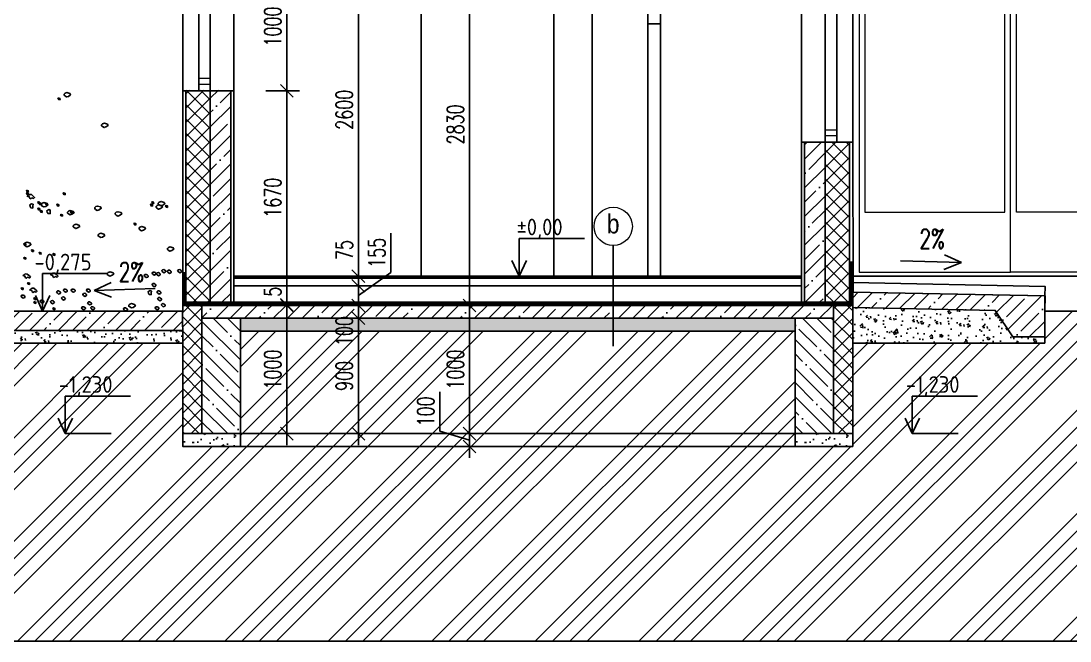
# Model space of a CAD drawing. Header units: millimetres. Extents: x 462666 to 1244237, y 2328025 to 3795663.
# Drawn here: x 1067525 to 1075714, y 2708999 to 2713842 of the extents above; entities that cross this region are included whole.
import ezdxf
from ezdxf.enums import TextEntityAlignment as Align
from ezdxf.lldxf.tags import DXFTag

# ---------------------------------------------------------------- set-up
doc = ezdxf.new("R2010")
doc.units = ezdxf.units.MM
for name, color, linetype in [('arbre', 250, 'Continuous'), ('KOTY', 96, 'Continuous'), ('MUR_POH', 64, 'Continuous'), ('MUR_REZ', 3, 'Continuous'), ('MUR_ZAK', 64, 'DASHED'), ('PLO_LIN', 6, 'Continuous'), ('POP_100', 8, 'Continuous'), ('TXT_50_MIESTN', 7, 'Continuous'), ('ZAK_DIM', 7, 'Continuous')]:
    doc.layers.add(name, color=color, linetype=linetype)
doc.layers.add('NOVE_MUR_YTONG', color=8, linetype='Continuous', lineweight=5)
doc.layers.add('Srafy', color=8, linetype='Continuous', lineweight=5)
doc.styles.add('ISOCP.SHX', font='ISOCP.shx', dxfattribs={"height": 150})
doc.styles.add('ROMANS', font='arial.ttf', dxfattribs={"width": 0.85})
doc.styles.add('SIMPLEX', font='SIMPLEX.SHX', dxfattribs={"width": 0.7})
tags = doc.linetypes.add('DASHED', pattern=[0.75, 0.5, -0.25]).pattern_tags.tags
tags[6:7] = [DXFTag(74, 4), DXFTag(75, 0), DXFTag(340, '0'), DXFTag(46, 1.0), DXFTag(50, 0.0), DXFTag(44, 0.0), DXFTag(45, 0.0)]
tags[4:5] = [DXFTag(74, 4), DXFTag(75, 0), DXFTag(340, '0'), DXFTag(46, 1.0), DXFTag(50, 0.0), DXFTag(44, 0.0), DXFTag(45, 0.0)]
doc.dimstyles.new('PAJO1-studia', dxfattribs={"dimtxt": 160, "dimasz": 100, "dimexe": 100, "dimexo": 250, "dimgap": 45, "dimtad": 1, "dimdec": 0, "dimrnd": 5, "dimtxsty": 'ROMANS', "dimblk": 'OBLIQUE', "dimcen": 200, "dimdle": 90, "dimadec": 0, "dimazin": 0, "dimtfac": 1, "dimtdec": 0, "dimtmove": 1, "dimatfit": 3, "dimfxl": 1, "dimarcsym": 0})
pattern_1 = [(45, (-52077.31, -25858.18), (-56.1266008, 56.1266008), []), (135, (-52077.31, -25858.18), (-56.1266008, -56.1266008), [])]
pattern_2 = [(50, (0, 0), (182.184669, -15.9390855), [19.05, -209.55]), (355, (0, 0), (-35.242826, 191.056643), [15.24, -167.64]), (100.451, (15.18, -1.33), (146.942502, 175.116688), [16.19, -178.09]), (46.1842, (0, 50.8), (271.079041, -42.042328), [28.575, -314.325]), (96.6356, (22.6, 47.3), (237.404234, 247.425556), [24.285, -267.135]), (351.184, (0, 50.8), (237.404606, 247.425118), [22.86, -251.46]), (21, (25.4, 38.1), (151.61488, -102.2655185), [19.05, -209.55]), (326, (25.4, 38.1), (61.802028, 184.187966), [15.24, -167.64]), (71.4514, (38.03, 29.58), (213.416491, 81.922858), [16.19, -178.09]), (37.5, (0, 0), (3.0886033, 84.5550389), [0, -165.608, 0, -170.18, 0, -168.275]), (7.5, (0, 0), (66.8196625, 100.1805748), [0, -97.028, 0, -161.798, 0, -64.135]), (-32.5, (-56.64, 0), (135.5905952, -5.728744), [0, -63.5, 0, -198.12, 0, -262.89]), (-42.5, (-82.04, 0), (148.1291814, 25.426491), [0, -82.55, 0, -131.572, 0, -186.69])]

# ---------------------------------------------------------------- blocks, each defined once
blk = doc.blocks.new('KOTA_V_REZ')
for p, q in [((0, 293), (0, 0)), ((0, 293), (508.9, 293)), ((0, 0), (-56.6, 121.3)), ((0, 0), (56.6, 121.3))]:
    blk.add_line(p, q)
at = {"color": 7, "style": 'ISOCP.SHX'}
blk.add_attdef('±0.000', text='', height=120, dxfattribs=at).set_placement((210.4, 383.7), align=Align.MIDDLE_CENTER)
blk = doc.blocks.new('_OBLIQUE')
at = {"color": 0, "linetype": 'ByBlock'}
blk.add_line((-0.5, -0.5), (0.5, 0.5), dxfattribs=at)
blk = doc.blocks.new('*D242')
at = {"layer": 'Defpoints', "color": 0}
for p in [(1069187, 2714299.3), (1069187, 2713297.1), (1069599.6, 2713297.1)]:
    blk.add_point(p, dxfattribs=at)
at = {"layer": 'KOTY', "color": 0, "lineweight": -2}
for p, q in [((1069599.6, 2714389.3), (1069599.6, 2713207.1)), ((1069437, 2714299.3), (1069699.6, 2714299.3)), ((1069437, 2713297.1), (1069699.6, 2713297.1))]:
    blk.add_line(p, q, dxfattribs=at)
at = {"layer": 'KOTY', "color": 0, "lineweight": -2, "xscale": 100, "yscale": 100, "zscale": 100}
for p, rotation in [((1069599.6, 2714299.3), 90), ((1069599.6, 2713297.1), 270)]:
    blk.add_blockref('_OBLIQUE', p, dxfattribs=dict(at, rotation=rotation))
at = {"layer": 'KOTY', "color": 0, "insert": (1069489.6, 2713798.2), "char_height": 130, "attachment_point": 5, "rotation": 90, "style": 'SIMPLEX'}
blk.add_mtext('1000', dxfattribs=at)
blk = doc.blocks.new('*D241')
at = {"layer": 'Defpoints', "color": 0}
for p in [(1069187, 2713297.1), (1069187, 2711625.3), (1069599.6, 2711625.3)]:
    blk.add_point(p, dxfattribs=at)
at = {"layer": 'KOTY', "color": 0, "lineweight": -2}
for p, q in [((1069599.6, 2713387.1), (1069599.6, 2711535.3)), ((1069437, 2713297.1), (1069699.6, 2713297.1)), ((1069437, 2711625.3), (1069699.6, 2711625.3))]:
    blk.add_line(p, q, dxfattribs=at)
at = {"layer": 'KOTY', "color": 0, "lineweight": -2, "xscale": 100, "yscale": 100, "zscale": 100}
for p, rotation in [((1069599.6, 2713297.1), 90), ((1069599.6, 2711625.3), 270)]:
    blk.add_blockref('_OBLIQUE', p, dxfattribs=dict(at, rotation=rotation))
at = {"layer": 'KOTY', "color": 0, "insert": (1069489.6, 2712461.2), "char_height": 130, "attachment_point": 5, "rotation": 90, "style": 'SIMPLEX'}
blk.add_mtext('1670', dxfattribs=at)
blk = doc.blocks.new('*D240')
at = {"layer": 'Defpoints', "color": 0}
for p in [(1069187, 2711625.3), (1069187, 2711620.3), (1069599.6, 2711620.3)]:
    blk.add_point(p, dxfattribs=at)
at = {"layer": 'KOTY', "color": 0, "lineweight": -2}
for p, q in [((1069599.6, 2711715.3), (1069599.6, 2711530.3)), ((1069437, 2711625.3), (1069699.6, 2711625.3)), ((1069437, 2711620.3), (1069699.6, 2711620.3))]:
    blk.add_line(p, q, dxfattribs=at)
at = {"layer": 'KOTY', "color": 0, "lineweight": -2, "xscale": 100, "yscale": 100, "zscale": 100}
for p, rotation in [((1069599.6, 2711625.3), 270), ((1069599.6, 2711620.3), 90)]:
    blk.add_blockref('_OBLIQUE', p, dxfattribs=dict(at, rotation=rotation))
at = {"layer": 'KOTY', "color": 0, "insert": (1069489.6, 2711728), "char_height": 130, "attachment_point": 5, "rotation": 90, "style": 'SIMPLEX'}
blk.add_mtext('5', dxfattribs=at)
blk = doc.blocks.new('*D239')
at = {"layer": 'Defpoints', "color": 0}
for p in [(1069187, 2711620.3), (1069187, 2710619.3), (1069599.6, 2710619.3)]:
    blk.add_point(p, dxfattribs=at)
at = {"layer": 'KOTY', "color": 0, "lineweight": -2}
for p, q in [((1069599.6, 2711710.3), (1069599.6, 2710529.3)), ((1069437, 2711620.3), (1069699.6, 2711620.3)), ((1069437, 2710619.3), (1069699.6, 2710619.3))]:
    blk.add_line(p, q, dxfattribs=at)
at = {"layer": 'KOTY', "color": 0, "lineweight": -2, "xscale": 100, "yscale": 100, "zscale": 100}
for p, rotation in [((1069599.6, 2711620.3), 90), ((1069599.6, 2710619.3), 270)]:
    blk.add_blockref('_OBLIQUE', p, dxfattribs=dict(at, rotation=rotation))
at = {"layer": 'KOTY', "color": 0, "insert": (1069489.6, 2711119.8), "char_height": 130, "attachment_point": 5, "rotation": 90, "style": 'SIMPLEX'}
blk.add_mtext('1000', dxfattribs=at)
blk = doc.blocks.new('*D237')
at = {"layer": 'Defpoints', "color": 0}
for p in [(1070158.4, 2711520.3), (1070162.7, 2711520.3), (1070207.2, 2710619.3)]:
    blk.add_point(p, dxfattribs=at)
at = {"layer": 'KOTY', "color": 0, "lineweight": -2}
for p, q in [((1070158.4, 2710529.3), (1070158.4, 2711610.3)), ((1069912.7, 2711520.3), (1070058.4, 2711520.3)), ((1069957.2, 2710619.3), (1070058.4, 2710619.3))]:
    blk.add_line(p, q, dxfattribs=at)
at = {"layer": 'KOTY', "color": 0, "lineweight": -2, "xscale": 100, "yscale": 100, "zscale": 100}
for p, rotation in [((1070158.4, 2711520.3), 90), ((1070158.4, 2710619.3), 270)]:
    blk.add_blockref('_OBLIQUE', p, dxfattribs=dict(at, rotation=rotation))
at = {"layer": 'KOTY', "color": 0, "insert": (1070048.4, 2711069.8), "char_height": 130, "attachment_point": 5, "rotation": 90, "style": 'SIMPLEX'}
blk.add_mtext('900', dxfattribs=at)
blk = doc.blocks.new('*D236')
at = {"layer": 'Defpoints', "color": 0}
for p in [(1070158.4, 2711620.3), (1070162.7, 2711620.3), (1070162.7, 2711520.3)]:
    blk.add_point(p, dxfattribs=at)
at = {"layer": 'KOTY', "color": 0, "lineweight": -2}
for p, q in [((1070158.4, 2711430.3), (1070158.4, 2711710.3)), ((1069912.7, 2711620.3), (1070058.4, 2711620.3)), ((1069912.7, 2711520.3), (1070058.4, 2711520.3))]:
    blk.add_line(p, q, dxfattribs=at)
at = {"layer": 'KOTY', "color": 0, "lineweight": -2, "xscale": 100, "yscale": 100, "zscale": 100}
for p, rotation in [((1070158.4, 2711620.3), 90), ((1070158.4, 2711520.3), 270)]:
    blk.add_blockref('_OBLIQUE', p, dxfattribs=dict(at, rotation=rotation))
at = {"layer": 'KOTY', "color": 0, "insert": (1070048.4, 2711420.3), "char_height": 130, "attachment_point": 5, "rotation": 90, "style": 'SIMPLEX'}
blk.add_mtext('100', dxfattribs=at)
blk = doc.blocks.new('*D235')
at = {"layer": 'Defpoints', "color": 0}
for p in [(1070158.4, 2711774.3), (1070162.7, 2711774.3), (1070162.7, 2711620.3)]:
    blk.add_point(p, dxfattribs=at)
at = {"layer": 'KOTY', "color": 0, "lineweight": -2}
for p, q in [((1070412.9, 2712183.7), (1070412.9, 2711877.1)), ((1070412.9, 2711877.1), (1070158.4, 2711697.3)), ((1070158.4, 2711530.3), (1070158.4, 2711864.3)), ((1069912.7, 2711774.3), (1070058.4, 2711774.3)), ((1069912.7, 2711620.3), (1070058.4, 2711620.3))]:
    blk.add_line(p, q, dxfattribs=at)
at = {"layer": 'KOTY', "color": 0, "lineweight": -2, "xscale": 100, "yscale": 100, "zscale": 100}
for p, rotation in [((1070158.4, 2711774.3), 90), ((1070158.4, 2711620.3), 270)]:
    blk.add_blockref('_OBLIQUE', p, dxfattribs=dict(at, rotation=rotation))
at = {"layer": 'KOTY', "color": 0, "insert": (1070302.9, 2712030.4), "char_height": 130, "attachment_point": 5, "rotation": 90, "style": 'SIMPLEX'}
blk.add_mtext('155', dxfattribs=at)
blk = doc.blocks.new('*D234')
at = {"layer": 'Defpoints', "color": 0}
for p in [(1070158.4, 2711849.3), (1070162.7, 2711849.3), (1070162.7, 2711774.3)]:
    blk.add_point(p, dxfattribs=at)
at = {"layer": 'KOTY', "color": 0, "lineweight": -2}
for p, q in [((1070158.4, 2711684.3), (1070158.4, 2711939.3)), ((1069912.7, 2711849.3), (1070058.4, 2711849.3)), ((1069912.7, 2711774.3), (1070058.4, 2711774.3))]:
    blk.add_line(p, q, dxfattribs=at)
at = {"layer": 'KOTY', "color": 0, "lineweight": -2, "xscale": 100, "yscale": 100, "zscale": 100}
for p, rotation in [((1070158.4, 2711849.3), 270), ((1070158.4, 2711774.3), 90)]:
    blk.add_blockref('_OBLIQUE', p, dxfattribs=dict(at, rotation=rotation))
at = {"layer": 'KOTY', "color": 0, "insert": (1070049, 2712053.5), "char_height": 130, "attachment_point": 5, "rotation": 90, "style": 'SIMPLEX'}
blk.add_mtext('75', dxfattribs=at)
blk = doc.blocks.new('*D233')
at = {"layer": 'Defpoints', "color": 0}
for p in [(1070158.4, 2714449.3), (1070158.4, 2714449.3), (1070162.7, 2711849.3)]:
    blk.add_point(p, dxfattribs=at)
at = {"layer": 'KOTY', "color": 0, "lineweight": -2}
for p, q in [((1070158.4, 2711759.3), (1070158.4, 2714539.3)), ((1069908.4, 2714449.3), (1070058.4, 2714449.3)), ((1069912.7, 2711849.3), (1070058.4, 2711849.3))]:
    blk.add_line(p, q, dxfattribs=at)
at = {"layer": 'KOTY', "color": 0, "lineweight": -2, "xscale": 100, "yscale": 100, "zscale": 100}
for p, rotation in [((1070158.4, 2714449.3), 90), ((1070158.4, 2711849.3), 270)]:
    blk.add_blockref('_OBLIQUE', p, dxfattribs=dict(at, rotation=rotation))
at = {"layer": 'KOTY', "color": 0, "insert": (1070048.4, 2713149.3), "char_height": 130, "attachment_point": 5, "rotation": 90, "style": 'SIMPLEX'}
blk.add_mtext('2600', dxfattribs=at)
blk = doc.blocks.new('*D229')
at = {"layer": 'Defpoints', "color": 0}
for p in [(1071026.4, 2711620.3), (1071050.4, 2711620.3), (1071050.4, 2710619.3)]:
    blk.add_point(p, dxfattribs=at)
at = {"layer": 'KOTY', "color": 0, "lineweight": -2}
for p, q in [((1071026.4, 2710529.3), (1071026.4, 2711710.3)), ((1070800.4, 2711620.3), (1070926.4, 2711620.3)), ((1070800.4, 2710619.3), (1070926.4, 2710619.3))]:
    blk.add_line(p, q, dxfattribs=at)
at = {"layer": 'KOTY', "color": 0, "lineweight": -2, "xscale": 100, "yscale": 100, "zscale": 100}
for p, rotation in [((1071026.4, 2711620.3), 90), ((1071026.4, 2710619.3), 270)]:
    blk.add_blockref('_OBLIQUE', p, dxfattribs=dict(at, rotation=rotation))
at = {"layer": 'KOTY', "color": 0, "insert": (1070916.4, 2711119.8), "char_height": 130, "attachment_point": 5, "rotation": 90, "style": 'SIMPLEX'}
blk.add_mtext('1000', dxfattribs=at)
blk = doc.blocks.new('*D228')
at = {"layer": 'Defpoints', "color": 0}
for p in [(1071026.4, 2714449.3), (1071026.4, 2714449.3), (1071050.4, 2711620.3)]:
    blk.add_point(p, dxfattribs=at)
at = {"layer": 'KOTY', "color": 0, "lineweight": -2}
for p, q in [((1071026.4, 2711530.3), (1071026.4, 2714539.3)), ((1070776.4, 2714449.3), (1070926.4, 2714449.3)), ((1070800.4, 2711620.3), (1070926.4, 2711620.3))]:
    blk.add_line(p, q, dxfattribs=at)
at = {"layer": 'KOTY', "color": 0, "lineweight": -2, "xscale": 100, "yscale": 100, "zscale": 100}
for p, rotation in [((1071026.4, 2714449.3), 90), ((1071026.4, 2711620.3), 270)]:
    blk.add_blockref('_OBLIQUE', p, dxfattribs=dict(at, rotation=rotation))
at = {"layer": 'KOTY', "color": 0, "insert": (1070916.4, 2713034.8), "char_height": 130, "attachment_point": 5, "rotation": 90, "style": 'SIMPLEX'}
blk.add_mtext('2830', dxfattribs=at)
blk = doc.blocks.new('STROM 2')
at = {"layer": 'arbre', "color": 252}
for points in [[(1053116.3, 2713226.2), (1053106, 2713228), (1053100.3, 2713238.2), (1053106, 2713240.4), (1053115.7, 2713237)], [(1053182, 2713253.6), (1053167.8, 2713249), (1053154.8, 2713256.4), (1053148, 2713262.7), (1053148, 2713270.6), (1053155.3, 2713278), (1053170.1, 2713283.1), (1053193.4, 2713275.7), (1053199.1, 2713265.5)], [(1053474.6, 2713014.4), (1053460.4, 2713009.8), (1053447.3, 2713017.2), (1053440.5, 2713023.5), (1053440.5, 2713031.4), (1053447.9, 2713038.8), (1053462.6, 2713043.9), (1053485.9, 2713036.5), (1053491.6, 2713026.3)], [(1052869.2, 2712505.1), (1052859, 2712506.8), (1052853.3, 2712517), (1052859, 2712519.3), (1052868.6, 2712515.9)], [(1052869.2, 2712485.3), (1052859, 2712487), (1052853.3, 2712497.3), (1052859, 2712499.5), (1052868.6, 2712496.1)], [(1052909.4, 2712472.5), (1052892.3, 2712486.2), (1052876.4, 2712486.7), (1052869.6, 2712479.3), (1052860.5, 2712473.7), (1052875.3, 2712469.1), (1052879.3, 2712457.8), (1052887.2, 2712453.8), (1052896.3, 2712460.6), (1052909.9, 2712456.1), (1052917.9, 2712462.9)], [(1053155.8, 2712485.3), (1053145.6, 2712487), (1053139.9, 2712497.3), (1053145.6, 2712499.5), (1053155.2, 2712496.1)], [(1052904.3, 2712381.3), (1052904.3, 2712396.6), (1052906, 2712410.2), (1052894, 2712413.6), (1052880.4, 2712405.1), (1052882.1, 2712393.2), (1052888.9, 2712383)], [(1052958.1, 2712416.2), (1052947.9, 2712417.9), (1052942.2, 2712428.1), (1052947.9, 2712430.4), (1052957.6, 2712427)], [(1052968, 2712406.3), (1052957.8, 2712408), (1052952.1, 2712418.2), (1052957.8, 2712420.5), (1052967.4, 2712417.1)], [(1053004.8, 2712394.2), (1052990.6, 2712389.6), (1052977.5, 2712397), (1052970.7, 2712403.2), (1052970.7, 2712411.2), (1052978.1, 2712418.6), (1052992.8, 2712423.7), (1053016.1, 2712416.3), (1053021.8, 2712406.1)], [(1053017.4, 2712406.3), (1053007.2, 2712408), (1053001.5, 2712418.2), (1053007.2, 2712420.5), (1053016.9, 2712417.1)], [(1053106.4, 2712396.4), (1053096.1, 2712398.1), (1053090.5, 2712408.3), (1053096.1, 2712410.6), (1053105.8, 2712407.2)], [(1053421.4, 2712367.6), (1053407.2, 2712363), (1053394.1, 2712370.4), (1053387.3, 2712376.7), (1053387.3, 2712384.6), (1053394.7, 2712392), (1053409.4, 2712397.1), (1053432.7, 2712389.7), (1053438.4, 2712379.5)], [(1053837.7, 2712396.4), (1053827.5, 2712398.1), (1053821.8, 2712408.3), (1053827.5, 2712410.6), (1053837.1, 2712407.2)], [(1053847.6, 2712416.2), (1053837.4, 2712417.9), (1053831.7, 2712428.1), (1053837.4, 2712430.4), (1053847, 2712427)], [(1053900, 2712376.4), (1053885.8, 2712371.9), (1053872.7, 2712379.3), (1053865.9, 2712385.5), (1053865.9, 2712393.5), (1053873.3, 2712400.9), (1053888.1, 2712406), (1053911.4, 2712398.6), (1053917.1, 2712388.4)], [(1053917.7, 2712403), (1053903.5, 2712398.5), (1053890.5, 2712405.9), (1053883.7, 2712412.1), (1053883.7, 2712420), (1053891, 2712427.4), (1053905.8, 2712432.5), (1053929.1, 2712425.2), (1053934.8, 2712414.9)], [(1053956.3, 2712386.5), (1053946.1, 2712388.2), (1053940.4, 2712398.5), (1053946.1, 2712400.7), (1053955.7, 2712397.3)], [(1052958.1, 2712366.8), (1052947.9, 2712368.5), (1052942.2, 2712378.7), (1052947.9, 2712381), (1052957.6, 2712377.6)], [(1052977.9, 2712347), (1052967.7, 2712348.7), (1052962, 2712359), (1052967.7, 2712361.2), (1052977.3, 2712357.8)], [(1053038.3, 2712336.6), (1053038.3, 2712351.9), (1053040, 2712365.6), (1053028.1, 2712369), (1053014.5, 2712360.5), (1053016.2, 2712348.5), (1053023, 2712338.3)], [(1053136, 2712317.4), (1053125.8, 2712319.1), (1053120.1, 2712329.3), (1053125.8, 2712331.6), (1053135.4, 2712328.2)], [(1053208.6, 2712332.1), (1053194.4, 2712327.6), (1053181.4, 2712335), (1053174.6, 2712341.2), (1053174.6, 2712349.2), (1053181.9, 2712356.6), (1053196.7, 2712361.7), (1053220, 2712354.3), (1053225.7, 2712344.1)], [(1053215.1, 2712337.2), (1053204.9, 2712338.9), (1053199.2, 2712349.1), (1053204.9, 2712351.3), (1053214.5, 2712347.9)], [(1053580.9, 2712323.3), (1053566.7, 2712318.7), (1053553.7, 2712326.1), (1053546.8, 2712332.4), (1053546.8, 2712340.3), (1053554.2, 2712347.7), (1053569, 2712352.8), (1053592.3, 2712345.4), (1053598, 2712335.2)], [(1053253, 2712225.8), (1053238.8, 2712221.3), (1053225.7, 2712228.6), (1053218.9, 2712234.9), (1053218.9, 2712242.8), (1053226.3, 2712250.2), (1053241, 2712255.3), (1053264.3, 2712248), (1053270, 2712237.7)], [(1053709.2, 2712248.2), (1053699, 2712249.9), (1053693.3, 2712260.2), (1053699, 2712262.4), (1053708.7, 2712259)], [(1053767.1, 2712208.1), (1053752.9, 2712203.5), (1053739.8, 2712210.9), (1053733, 2712217.2), (1053733, 2712225.1), (1053740.4, 2712232.5), (1053755.1, 2712237.6), (1053778.4, 2712230.2), (1053784.1, 2712220)], [(1053448, 2712154.9), (1053433.8, 2712150.4), (1053420.7, 2712157.8), (1053413.9, 2712164), (1053413.9, 2712172), (1053421.3, 2712179.3), (1053436, 2712184.5), (1053459.3, 2712177.1), (1053465, 2712166.9)], [(1052849.4, 2712090.2), (1052839.2, 2712091.9), (1052833.5, 2712102.1), (1052839.2, 2712104.4), (1052848.8, 2712101)], [(1052871.8, 2712084), (1052857.6, 2712079.5), (1052844.5, 2712086.9), (1052837.7, 2712093.1), (1052837.7, 2712101.1), (1052845.1, 2712108.5), (1052859.9, 2712113.6), (1052883.2, 2712106.2), (1052888.9, 2712096)], [(1053988.7, 2712048.6), (1053974.5, 2712044.1), (1053961.4, 2712051.4), (1053954.6, 2712057.7), (1053954.6, 2712065.6), (1053962, 2712073), (1053976.7, 2712078.1), (1054000, 2712070.8), (1054005.7, 2712060.5)], [(1052849.4, 2711981.5), (1052839.2, 2711983.2), (1052833.5, 2711993.4), (1052839.2, 2711995.7), (1052848.8, 2711992.3)], [(1052908.7, 2712040.8), (1052898.5, 2712042.5), (1052892.8, 2712052.7), (1052898.5, 2712055), (1052908.1, 2712051.6)], [(1052968, 2712021), (1052957.8, 2712022.7), (1052952.1, 2712033), (1052957.8, 2712035.2), (1052967.4, 2712031.8)], [(1053076.7, 2712011.1), (1053066.5, 2712012.9), (1053060.8, 2712023.1), (1053066.5, 2712025.3), (1053076.2, 2712021.9)], [(1053938.2, 2711879.9), (1053927.4, 2711875.9), (1053917.2, 2711883.3), (1053910.9, 2711892.4), (1053917.2, 2711899.8), (1053926.9, 2711900.4), (1053934.8, 2711896.4), (1053941.1, 2711890.7), (1053941.6, 2711885)], [(1053981, 2711875.2), (1053970.2, 2711871.2), (1053960, 2711878.6), (1053953.7, 2711887.7), (1053960, 2711895), (1053969.6, 2711895.6), (1053977.6, 2711891.6), (1053983.8, 2711886), (1053984.4, 2711880.3)], [(1054061.7, 2711879.9), (1054050.9, 2711875.9), (1054040.7, 2711883.3), (1054034.5, 2711892.4), (1054040.7, 2711899.8), (1054050.4, 2711900.4), (1054058.3, 2711896.4), (1054064.6, 2711890.7), (1054065.1, 2711885)], [(1052876.7, 2711852.1), (1052859.7, 2711865.7), (1052843.8, 2711866.3), (1052836.9, 2711858.9), (1052827.8, 2711853.2), (1052842.6, 2711848.7), (1052846.6, 2711837.3), (1052854.5, 2711833.3), (1052863.6, 2711840.1), (1052877.3, 2711835.6), (1052885.2, 2711842.4)], [(1053092.3, 2711858.6), (1053075.3, 2711872.2), (1053059.4, 2711872.8), (1053052.6, 2711865.4), (1053043.5, 2711859.7), (1053058.2, 2711855.2), (1053062.2, 2711843.8), (1053070.2, 2711839.8), (1053079.3, 2711846.7), (1053092.9, 2711842.1), (1053100.8, 2711848.9)], [(1053518.9, 2711853.7), (1053504.7, 2711849.1), (1053491.6, 2711856.5), (1053484.8, 2711862.8), (1053484.8, 2711870.7), (1053492.2, 2711878.1), (1053506.9, 2711883.2), (1053530.2, 2711875.8), (1053535.9, 2711865.6)], [(1053800.5, 2711841.9), (1053789.7, 2711837.9), (1053779.4, 2711845.3), (1053773.2, 2711854.4), (1053779.4, 2711861.8), (1053789.1, 2711862.4), (1053797, 2711858.4), (1053803.3, 2711852.7), (1053803.9, 2711847)], [(1053862.2, 2711860.9), (1053851.4, 2711856.9), (1053841.2, 2711864.3), (1053834.9, 2711873.4), (1053841.2, 2711880.8), (1053850.8, 2711881.4), (1053858.8, 2711877.4), (1053865, 2711871.7), (1053865.6, 2711866)], [(1053895.5, 2711856.2), (1053884.7, 2711852.2), (1053874.4, 2711859.6), (1053868.2, 2711868.7), (1053874.4, 2711876), (1053884.1, 2711876.6), (1053892.1, 2711872.6), (1053898.3, 2711867), (1053898.9, 2711861.3)], [(1052829.6, 2711744.4), (1052819.4, 2711746.1), (1052813.7, 2711756.3), (1052819.4, 2711758.6), (1052829.1, 2711755.2)], [(1052879.1, 2711783.9), (1052868.8, 2711785.6), (1052863.2, 2711795.9), (1052868.8, 2711798.1), (1052878.5, 2711794.7)], [(1052929, 2711741), (1052911.9, 2711754.7), (1052896, 2711755.2), (1052889.2, 2711747.8), (1052880.1, 2711742.2), (1052894.9, 2711737.6), (1052898.9, 2711726.3), (1052906.8, 2711722.3), (1052915.9, 2711729.1), (1052929.5, 2711724.6), (1052937.5, 2711731.4)], [(1053116.4, 2711713.7), (1053105.6, 2711709.7), (1053095.4, 2711717.1), (1053089.1, 2711726.2), (1053095.4, 2711733.6), (1053105, 2711734.2), (1053113, 2711730.2), (1053119.2, 2711724.5), (1053119.8, 2711718.8)], [(1053168.6, 2711728), (1053157.8, 2711724), (1053147.6, 2711731.4), (1053141.4, 2711740.4), (1053147.6, 2711747.8), (1053157.3, 2711748.4), (1053165.2, 2711744.4), (1053171.5, 2711738.7), (1053172, 2711733.1)], [(1053230.4, 2711728), (1053219.6, 2711724), (1053209.4, 2711731.4), (1053203.1, 2711740.4), (1053209.4, 2711747.8), (1053219, 2711748.4), (1053227, 2711744.4), (1053233.2, 2711738.7), (1053233.8, 2711733.1)], [(1053349.2, 2711728), (1053338.4, 2711724), (1053328.1, 2711731.4), (1053321.9, 2711740.4), (1053328.1, 2711747.8), (1053337.8, 2711748.4), (1053345.7, 2711744.4), (1053352, 2711738.7), (1053352.6, 2711733.1)], [(1053827.9, 2711703.8), (1053827.9, 2711719.1), (1053829.6, 2711732.7), (1053817.6, 2711736.1), (1053804, 2711727.6), (1053805.7, 2711715.7), (1053812.5, 2711705.5)], [(1053862.2, 2711770.7), (1053851.4, 2711766.7), (1053841.2, 2711774.1), (1053834.9, 2711783.2), (1053841.2, 2711790.6), (1053850.8, 2711791.1), (1053858.8, 2711787.2), (1053865, 2711781.5), (1053865.6, 2711775.8)], [(1053900.2, 2711713.7), (1053889.4, 2711709.7), (1053879.2, 2711717.1), (1053872.9, 2711726.2), (1053879.2, 2711733.6), (1053888.9, 2711734.2), (1053896.8, 2711730.2), (1053903.1, 2711724.5), (1053903.6, 2711718.8)], [(1052838.8, 2711680.5), (1052828.1, 2711676.5), (1052817.8, 2711683.9), (1052811.6, 2711693), (1052817.8, 2711700.3), (1052827.5, 2711700.9), (1052835.4, 2711696.9), (1052841.7, 2711691.3), (1052842.3, 2711685.6)], [(1052928.5, 2711665.4), (1052918.2, 2711667.1), (1052912.6, 2711677.3), (1052918.2, 2711679.6), (1052927.9, 2711676.2)], [(1052928.5, 2711635.8), (1052918.2, 2711637.5), (1052912.6, 2711647.7), (1052918.2, 2711649.9), (1052927.9, 2711646.5)], [(1052988.1, 2711642.5), (1052977.3, 2711638.5), (1052967.1, 2711645.9), (1052960.8, 2711655), (1052967.1, 2711662.4), (1052976.7, 2711662.9), (1052984.7, 2711659), (1052991, 2711653.3), (1052991.5, 2711647.6)], [(1053068.9, 2711637.7), (1053058.1, 2711633.8), (1053047.8, 2711641.1), (1053041.6, 2711650.2), (1053047.8, 2711657.6), (1053057.5, 2711658.2), (1053065.5, 2711654.2), (1053071.7, 2711648.5), (1053072.3, 2711642.8)], [(1053154.4, 2711666.2), (1053143.6, 2711662.2), (1053133.4, 2711669.6), (1053127.1, 2711678.7), (1053133.4, 2711686.1), (1053143, 2711686.7), (1053151, 2711682.7), (1053157.2, 2711677), (1053157.8, 2711671.3)], [(1053320.6, 2711694.7), (1053309.9, 2711690.7), (1053299.6, 2711698.1), (1053293.4, 2711707.2), (1053299.6, 2711714.6), (1053309.3, 2711715.2), (1053317.2, 2711711.2), (1053323.5, 2711705.5), (1053324.1, 2711699.8)], [(1053905, 2711661.5), (1053894.2, 2711657.5), (1053883.9, 2711664.9), (1053877.7, 2711674), (1053883.9, 2711681.4), (1053893.6, 2711681.9), (1053901.6, 2711677.9), (1053907.8, 2711672.3), (1053908.4, 2711666.6)], [(1053076.7, 2711586.4), (1053066.5, 2711588.1), (1053060.8, 2711598.3), (1053066.5, 2711600.6), (1053076.2, 2711597.1)], [(1053311.1, 2711590.2), (1053300.4, 2711586.3), (1053290.1, 2711593.7), (1053283.9, 2711602.7), (1053290.1, 2711610.1), (1053299.8, 2711610.7), (1053307.7, 2711606.7), (1053314, 2711601), (1053314.6, 2711595.4)], [(1053358.7, 2711628.2), (1053347.9, 2711624.3), (1053337.6, 2711631.6), (1053331.4, 2711640.7), (1053337.6, 2711648.1), (1053347.3, 2711648.7), (1053355.2, 2711644.7), (1053361.5, 2711639), (1053362.1, 2711633.3)], [(1053382.4, 2711590.2), (1053371.6, 2711586.3), (1053361.4, 2711593.7), (1053355.1, 2711602.7), (1053361.4, 2711610.1), (1053371, 2711610.7), (1053379, 2711606.7), (1053385.2, 2711601), (1053385.8, 2711595.4)], [(1053638.9, 2711580.8), (1053628.1, 2711576.8), (1053617.9, 2711584.2), (1053611.7, 2711593.2), (1053617.9, 2711600.6), (1053627.6, 2711601.2), (1053635.5, 2711597.2), (1053641.8, 2711591.5), (1053642.3, 2711585.9)], [(1053687.3, 2711605.6), (1053673.1, 2711601.1), (1053660, 2711608.4), (1053653.2, 2711614.7), (1053653.2, 2711622.6), (1053660.6, 2711630), (1053675.4, 2711635.1), (1053698.6, 2711627.7), (1053704.3, 2711617.5)], [(1053886, 2711590.2), (1053875.2, 2711586.3), (1053864.9, 2711593.7), (1053858.7, 2711602.7), (1053864.9, 2711610.1), (1053874.6, 2711610.7), (1053882.6, 2711606.7), (1053888.8, 2711601), (1053889.4, 2711595.4)], [(1053933.5, 2711614), (1053922.7, 2711610), (1053912.4, 2711617.4), (1053906.2, 2711626.5), (1053912.4, 2711633.9), (1053922.1, 2711634.4), (1053930.1, 2711630.5), (1053936.3, 2711624.8), (1053936.9, 2711619.1)]]:
    blk.add_lwpolyline(points, close=True, dxfattribs=at)
blk = doc.blocks.new('*D336')
at = {"layer": 'Defpoints', "color": 0}
for p in [(1071050.4, 2710619.3), (1071018.6, 2710519.3), (1071026.4, 2710519.3)]:
    blk.add_point(p, dxfattribs=at)
at = {"layer": 'KOTY', "color": 0, "lineweight": -2}
for p, q in [((1070793.9, 2710945.7), (1070793.9, 2710639)), ((1071026.4, 2710709.3), (1071026.4, 2710429.3)), ((1070793.9, 2710639), (1071026.4, 2710569.3)), ((1070800.4, 2710619.3), (1070926.4, 2710619.3)), ((1071268.6, 2710519.3), (1071126.4, 2710519.3))]:
    blk.add_line(p, q, dxfattribs=at)
at = {"layer": 'KOTY', "color": 0, "lineweight": -2, "xscale": 100, "yscale": 100, "zscale": 100}
for p, rotation in [((1071026.4, 2710619.3), 90), ((1071026.4, 2710519.3), 270)]:
    blk.add_blockref('_OBLIQUE', p, dxfattribs=dict(at, rotation=rotation))
at = {"layer": 'KOTY', "color": 0, "insert": (1070683.9, 2710792.4), "char_height": 130, "attachment_point": 5, "rotation": 90, "style": 'SIMPLEX'}
blk.add_mtext('100', dxfattribs=at)

msp = doc.modelspace()

# ---------------------------------------------------------------- hatches: boundary and pattern name
at = {"layer": 'PLO_LIN'}
h = msp.add_hatch(dxfattribs=at)
h.set_pattern_fill('NET', color=252, scale=25, angle=45, style=0)
h.set_pattern_definition(pattern_1)
h.paths.add_polyline_path([(1069002, 2711645.3), (1069002, 2713302.1), (1068812, 2713302.1), (1068812, 2711645.3)])
h = msp.add_hatch(dxfattribs=at)
h.set_pattern_fill('NET', color=252, scale=25, angle=45, style=0)
h.paths.add_polyline_path([(1073992.4, 2711645.3), (1073992.4, 2712895.3), (1073802.4, 2712895.3), (1073802.4, 2711645.3)])
h = msp.add_hatch(dxfattribs=at)
h.set_pattern_fill('NET', color=252, scale=25, angle=45, style=0)
h.set_pattern_definition(pattern_1)
h.paths.add_polyline_path([(1068937, 2710619.3), (1068937, 2711620.3), (1068787, 2711620.3), (1068787, 2711575.8), (1068784.4, 2711575.8), (1068787, 2711325.8), (1068787, 2710619.3)])
h = msp.add_hatch(dxfattribs=at)
h.set_pattern_fill('NET', color=252, scale=25, angle=45, style=0)
h.set_pattern_definition(pattern_1)
h.paths.add_polyline_path([(1074017.4, 2710619.3), (1074017.4, 2711575.8), (1074017.4, 2711620.3), (1073867.4, 2711620.3), (1073867.4, 2710619.3)])
h = msp.add_hatch(dxfattribs=at)
h.set_pattern_fill('AR-CONC', color=252, style=0)
h.set_pattern_definition(pattern_2)
h.paths.add_polyline_path([(1075267.4, 2711374.3), (1075130.4, 2711582), (1074017.4, 2711604.3), (1074017.4, 2711575.8), (1074017.4, 2711325.8), (1075517.4, 2711325.8), (1075517.4, 2711374.3)])
h = msp.add_hatch(dxfattribs=at)
h.set_pattern_fill('AR-CONC', color=252, style=0)
h.set_pattern_definition([(50, (465.04, -13243.33), (182.184669, -15.9390855), [19.05, -209.55]), (-5, (465.04, -13243.33), (-35.242826, 191.056643), [15.24, -167.64]), (100.451, (480.22, -13244.66), (146.942502, 175.116688), [16.19, -178.09]), (46.1842, (465.04, -13192.53), (271.079041, -42.042328), [28.575, -314.325]), (96.6356, (487.63, -13196.04), (237.404234, 247.425556), [24.285, -267.135]), (-8.816, (465.04, -13192.53), (237.404606, 247.425118), [22.86, -251.46]), (21, (490.44, -13205.23), (151.61488, -102.2655185), [19.05, -209.55]), (-34, (490.44, -13205.23), (61.802028, 184.187966), [15.24, -167.64]), (71.4514, (503.08, -13213.75), (213.416491, 81.922858), [16.19, -178.09]), (37.5, (465.04, -13243.33), (3.0886033, 84.5550389), [0, -165.608, 0, -170.18, 0, -168.275]), (7.5, (465.04, -13243.33), (66.8196625, 100.1805748), [0, -97.028, 0, -161.798, 0, -64.135]), (-32.5, (408.4, -13243.33), (135.5905952, -5.728744), [0, -63.5, 0, -198.12, 0, -262.89]), (-42.5, (383, -13243.33), (148.1291814, 25.426491), [0, -82.55, 0, -131.572, 0, -186.69])])
h.paths.add_polyline_path([(1073567.4, 2711420.3), (1073567.4, 2711520.3), (1072317.3, 2711520.3), (1072317.3, 2711420.3)])
h.paths.add_polyline_path([(1072317.3, 2711420.3), (1072317.3, 2711520.3), (1069237, 2711520.3), (1069237, 2711420.3)])
h.paths.add_polyline_path([(1070143.7, 2711254.5), (1069946, 2711254.5), (1069946, 2711552.5), (1070143.7, 2711552.5)], flags=9)
h = msp.add_hatch(dxfattribs=at)
h.set_pattern_fill('AR-CONC', color=252, style=0)
h.set_pattern_definition(pattern_2)
h.paths.add_polyline_path([(1068787, 2711325.8), (1068786, 2711425.8), (1067287, 2711425.8), (1067287, 2711325.8)])
h = msp.add_hatch(dxfattribs=at)
h.set_pattern_fill('AR-CONC', color=252, style=0)
h.set_pattern_definition([(50, (-22880.15, -23541.3), (182.184669, -15.9390855), [19.05, -209.55]), (-5, (-22880.15, -23541.3), (-35.242826, 191.056643), [15.24, -167.64]), (100.451, (-22864.97, -23542.63), (146.942502, 175.116688), [16.19, -178.09]), (46.1842, (-22880.15, -23490.5), (271.079041, -42.042328), [28.575, -314.325]), (96.6356, (-22857.56, -23494), (237.404234, 247.425556), [24.285, -267.135]), (-8.816, (-22880.15, -23490.5), (237.404606, 247.425118), [22.86, -251.46]), (21, (-22854.75, -23503.2), (151.61488, -102.2655185), [19.05, -209.55]), (-34, (-22854.75, -23503.2), (61.802028, 184.187966), [15.24, -167.64]), (71.4514, (-22842.11, -23511.72), (213.416491, 81.922858), [16.19, -178.09]), (37.5, (-22880.15, -23541.3), (3.0886033, 84.5550389), [0, -165.608, 0, -170.18, 0, -168.275]), (7.5, (-22880.15, -23541.3), (66.8196625, 100.1805748), [0, -97.028, 0, -161.798, 0, -64.135]), (-32.5, (-22936.79, -23541.3), (135.5905952, -5.728744), [0, -63.5, 0, -198.12, 0, -262.89]), (-42.5, (-22962.19, -23541.3), (148.1291814, 25.426491), [0, -82.55, 0, -131.572, 0, -186.69])])
h.paths.add_polyline_path([(1069237, 2710619.3), (1069237, 2710519.3), (1068787, 2710519.3), (1068787, 2710619.3)])
h = msp.add_hatch(dxfattribs=at)
h.set_pattern_fill('AR-CONC', color=252, style=0)
h.set_pattern_definition([(50, (-18099.8, -23541.3), (182.184669, -15.9390855), [19.05, -209.55]), (-5, (-18099.8, -23541.3), (-35.242826, 191.056643), [15.24, -167.64]), (100.451, (-18084.61, -23542.63), (146.942502, 175.116688), [16.19, -178.09]), (46.1842, (-18099.8, -23490.5), (271.079041, -42.042328), [28.575, -314.325]), (96.6356, (-18077.2, -23494), (237.404234, 247.425556), [24.285, -267.135]), (-8.816, (-18099.8, -23490.5), (237.404606, 247.425118), [22.86, -251.46]), (21, (-18074.4, -23503.2), (151.61488, -102.2655185), [19.05, -209.55]), (-34, (-18074.4, -23503.2), (61.802028, 184.187966), [15.24, -167.64]), (71.4514, (-18061.76, -23511.72), (213.416491, 81.922858), [16.19, -178.09]), (37.5, (-18099.794, -23541.3), (3.0886033, 84.5550389), [0, -165.608, 0, -170.18, 0, -168.275]), (7.5, (-18099.79, -23541.3), (66.8196625, 100.1805748), [0, -97.028, 0, -161.798, 0, -64.135]), (-32.5, (-18156.436, -23541.3), (135.5905952, -5.728744), [0, -63.5, 0, -198.12, 0, -262.89]), (-42.5, (-18181.84, -23541.3), (148.1291814, 25.426491), [0, -82.55, 0, -131.572, 0, -186.69])])
h.paths.add_polyline_path([(1074017.4, 2710619.3), (1074017.4, 2710519.3), (1073567.4, 2710519.3), (1073567.4, 2710619.3)])
at = {"layer": 'POP_100'}
h = msp.add_hatch(dxfattribs=at)
h.set_pattern_fill('ANSI35', color=8, scale=25, style=0)
h.set_pattern_definition([(45, (-52077.31, -25858.18), (-112.2532015, 112.2532015), []), (45, (-51965.06, -25858.18), (-112.2532015, 112.2532015), [198.4375, -39.6875, 0, -39.6875])])
h.paths.add_polyline_path([(1069162, 2711645.3), (1069162, 2713302.1), (1069092, 2713302.1), (1069002, 2713302.1), (1069002, 2711645.3)])
h = msp.add_hatch(dxfattribs=at)
h.set_pattern_fill('ANSI35', color=8, scale=25, style=0)
h.paths.add_polyline_path([(1073802.4, 2711645.3), (1073802.4, 2712895.3), (1073642.4, 2712895.3), (1073642.4, 2711645.3)])
h = msp.add_hatch(dxfattribs=at)
h.set_pattern_fill('ANSI35', color=8, scale=25, style=0)
h.paths.add_polyline_path([(1075517.4, 2711374.3), (1075517.4, 2711694.3), (1074017.4, 2711724.3), (1074017.4, 2711604.3), (1075130.4, 2711582), (1075267.4, 2711374.3)])
h = msp.add_hatch(dxfattribs=at)
h.set_pattern_fill('ANSI34', color=8, scale=30, style=0)
h.paths.add_polyline_path([(1080333.6, 2708999.3), (1065375.8, 2708999.3), (1065375.8, 2711525.8), (1067287, 2711525.8), (1067287, 2711325.8), (1068787, 2711325.8), (1068787, 2710519.3), (1069237, 2710519.3), (1069237, 2711420.3), (1073567.4, 2711420.3), (1073567.4, 2710519.3), (1074017.4, 2710519.3), (1074017.4, 2711325.8), (1075517.4, 2711325.8), (1075517.4, 2711575.8), (1080333.6, 2711575.8)])
h = msp.add_hatch(dxfattribs=at)
h.set_pattern_fill('ANSI35', color=8, scale=25, style=0)
h.paths.add_polyline_path([(1068786, 2711425.8), (1068784.4, 2711575.8), (1067693.6, 2711575.8), (1067287, 2711575.8), (1067287, 2711525.8), (1067287, 2711425.8)])
h = msp.add_hatch(dxfattribs=at)
h.set_pattern_fill('ANSI35', color=8, scale=25, style=0)
h.set_pattern_definition([(45, (465.04, -13243.33), (-112.2532015, 112.2532015), []), (45, (577.3, -13243.33), (-112.2532015, 112.2532015), [198.4375, -39.6875, 0, -39.6875])])
h.paths.add_polyline_path([(1072317.3, 2711520.3), (1072317.3, 2711620.3), (1068937, 2711620.3), (1068937, 2711520.3)])
h.paths.add_polyline_path([(1070143.7, 2711254.5), (1069946, 2711254.5), (1069946, 2711552.5), (1070143.7, 2711552.5)], flags=9)
h.paths.add_polyline_path([(1073867.4, 2711520.3), (1073867.4, 2711620.3), (1072317.3, 2711620.3), (1072317.3, 2711520.3)])
h = msp.add_hatch(dxfattribs=at)
h.set_pattern_fill('ANSI35', color=8, scale=25, angle=90, style=0)
h.set_pattern_definition([(135, (-52077.31, -25858.18), (-112.2532015, -112.2532015), []), (135, (-52077.31, -25745.92), (-112.2532015, -112.2532015), [198.4375, -39.6875, 0, -39.6875])])
h.paths.add_polyline_path([(1073867.4, 2710619.3), (1073867.4, 2711520.3), (1073567.4, 2711520.3), (1073567.4, 2710619.3)])
h.paths.add_polyline_path([(1069237, 2710619.3), (1069237, 2711520.3), (1068937, 2711520.3), (1068937, 2710619.3), (1069087, 2710619.3)])

# ---------------------------------------------------------------- linework, layer by layer
at = {"layer": 'KOTY'}
for p, q in [((1074866.1, 2711954.8), (1074732.9, 2712016.5)), ((1074389.6, 2711969.4), (1074866.1, 2711954.8)), ((1074866.1, 2711954.8), (1074729.4, 2711901.4))]:
    msp.add_line(p, q, dxfattribs=at)
at = {"layer": 'KOTY', "color": 252}
for p, q in [((1068095.5, 2711737.3), (1068228.7, 2711799)), ((1068572, 2711751.8), (1068095.5, 2711737.3)), ((1068095.5, 2711737.3), (1068232.2, 2711683.8))]:
    msp.add_line(p, q, dxfattribs=at)
at = {"layer": 'MUR_POH', "color": 8, "linetype": 'DASHED', "ltscale": 250, "flags": 128}
for points in [[(1071683.8, 2714844.3), (1071683.8, 2711834.3)], [(1071983.8, 2714819.3), (1071983.8, 2711849.3)]]:
    msp.add_lwpolyline(points, dxfattribs=at)
at = {"layer": 'MUR_POH', "flags": 128}
msp.add_lwpolyline([(1070647.9, 2711849.3), (1070647.9, 2714449.3)], dxfattribs=at)
at = {"layer": 'MUR_REZ', "flags": 128}
for points in [[(1072417.4, 2713819.3), (1072417.4, 2714449.3)], [(1072517.4, 2714449.3), (1072517.4, 2713819.3)], [(1068787, 2713297.1), (1069187, 2713297.1)], [(1069187, 2713297.1), (1069187, 2711849.3)], [(1073617.4, 2711849.3), (1073617.4, 2712895.3)], [(1074017.4, 2712895.3), (1073617.4, 2712895.3)], [(1074020.3, 2711724.2), (1074017.4, 2712895.3)], [(1069187, 2711849.3), (1073617.4, 2711849.3)], [(1080333.6, 2711575.8), (1075517.4, 2711575.8), (1075519.7, 2711694.2), (1074017.4, 2711724.3)]]:
    msp.add_lwpolyline(points, dxfattribs=at)
at = {"layer": 'MUR_REZ'}
msp.add_lwpolyline([(1072417.4, 2713819.3), (1072517.4, 2713819.3)], dxfattribs=at)
at = {"layer": 'MUR_REZ', "color": 252, "flags": 128}
for points in [[(1068787, 2711575.8), (1068787, 2713297.1)], [(1065375.8, 2711525.8), (1067287, 2711525.8), (1067287, 2711575.8), (1068787, 2711575.8)]]:
    msp.add_lwpolyline(points, dxfattribs=at)
at = {"layer": 'MUR_ZAK', "ltscale": 100}
msp.add_line((1071773.6, 2711849.3), (1071030.8, 2711849.3), dxfattribs=at)
at = {"layer": 'MUR_ZAK', "ltscale": 175, "flags": 128}
msp.add_lwpolyline([(1080333.6, 2708999.3), (1080333.6, 2711575.8), (1075517.4, 2711575.8), (1075517.4, 2711325.8), (1074017.4, 2711325.8), (1074017.4, 2710619.3), (1074017.4, 2710519.3), (1073617.4, 2710519.3), (1073567.4, 2710519.3), (1069237, 2710519.3), (1069187, 2710519.3), (1068787, 2710519.3), (1068787, 2710619.3), (1068787, 2711325.8), (1067287, 2711325.8), (1067287, 2711525.8), (1065375.8, 2711525.8), (1065375.8, 2708999.3)], close=True, dxfattribs=at)
msp.add_lwpolyline([(1069187, 2710619.3), (1073617.4, 2710619.3)], dxfattribs=at)
at = {"layer": 'NOVE_MUR_YTONG'}
msp.add_circle((1072147.9, 2712237.9), 149.5, dxfattribs=at)
at = {"layer": 'PLO_LIN', "color": 252}
for points in [[(1068787, 2714299.3), (1068787, 2713297.1)], [(1068912, 2714299.3), (1068912, 2713297.1)], [(1069002, 2714299.3), (1069002, 2713297.1)], [(1069187, 2713297.1), (1069187, 2714299.3)], [(1073617.4, 2712895.3), (1073617.4, 2713995.3)], [(1073802.4, 2713995.3), (1073802.4, 2712895.3)], [(1073892.4, 2713995.3), (1073892.4, 2712895.3)], [(1074017.4, 2713995.3), (1074017.4, 2712895.3)], [(1072417.4, 2713819.3), (1072417.4, 2711849.3)], [(1072517.4, 2713819.3), (1072517.4, 2711849.3)], [(1069002, 2713297.1), (1069002, 2711645.3)], [(1073802.4, 2711645.3), (1073802.4, 2712895.3)], [(1069187, 2711645.3), (1069187, 2711849.3)], [(1073617.4, 2711645.3), (1073617.4, 2711849.3)], [(1074017.4, 2711620.3), (1074017.4, 2711849.3), (1073992.4, 2711849.3), (1073992.4, 2711645.3)], [(1074017.4, 2711849.3), (1074017.4, 2711575.8)], [(1075517.4, 2711675.8), (1075517.4, 2711475.8)], [(1068787, 2711325.8), (1068784.4, 2711575.8)], [(1074017.4, 2711645.3), (1068787, 2711645.3)], [(1068787, 2711620.3), (1074017.4, 2711620.3)], [(1074017.4, 2711620.3), (1068787, 2711620.3)], [(1074017.4, 2711620.3), (1068787, 2711620.3)], [(1068787, 2711620.3), (1068812, 2711620.3)], [(1068937, 2711620.3), (1068937, 2710619.3)], [(1074017.4, 2711575.8), (1074017.4, 2710619.3), (1073567.4, 2710619.3), (1073567.4, 2711520.3)], [(1073867.4, 2711620.3), (1073867.4, 2710619.3)], [(1068787, 2711325.8), (1068787, 2710619.3), (1069237, 2710619.3), (1069237, 2711520.3)], [(1068937, 2711520.3), (1073867.4, 2711520.3)], [(1069237, 2711520.3), (1069237, 2710619.3)], [(1073567.4, 2711520.3), (1073567.4, 2710619.3)], [(1067287, 2711425.8), (1068787, 2711425.8)], [(1069237, 2711420.3), (1073567.4, 2711420.3)], [(1067287, 2711325.8), (1068787, 2711325.8)], [(1068787, 2710619.3), (1068787, 2710519.3)], [(1069087, 2710619.3), (1069237, 2710619.3)], [(1073567.4, 2710619.3), (1073567.4, 2710519.3)], [(1073867.4, 2710619.3), (1074017.4, 2710619.3)]]:
    msp.add_lwpolyline(points, dxfattribs=at)
at = {"layer": 'PLO_LIN', "color": 252, "flags": 128}
for points in [[(1068812, 2711620.3), (1068812, 2713297.1)], [(1069162, 2713297.1), (1069162, 2711645.3)], [(1073642.4, 2711645.3), (1073642.4, 2712895.3)], [(1073992.4, 2711625.3), (1073992.4, 2712895.3)], [(1072147.9, 2711301.3), (1072147.9, 2712088.3)]]:
    msp.add_lwpolyline(points, dxfattribs=at)
at = {"layer": 'PLO_LIN', "color": 252}
for points in [[(1068812, 2713297.1), (1068812, 2711645.3), (1069002, 2711645.3), (1069002, 2713297.1)], [(1069237, 2710619.3), (1069237, 2710519.3), (1068787, 2710519.3), (1068787, 2710619.3)], [(1074017.4, 2710619.3), (1074017.4, 2710519.3), (1073567.4, 2710519.3), (1073567.4, 2710619.3)]]:
    msp.add_lwpolyline(points, close=True, dxfattribs=at)
at = {"layer": 'PLO_LIN', "color": 252, "linetype": 'DASHED', "ltscale": 300, "const_width": 25}
for points in [[(1074004.9, 2711964.2), (1074004.9, 2711632.8), (1068787, 2711632.8)], [(1068799.5, 2711620.3), (1068799.5, 2711880.5)]]:
    msp.add_lwpolyline(points, dxfattribs=at)
at = {"layer": 'PLO_LIN', "color": 1}
for points in [[(1073617.4, 2711849.3), (1069187, 2711849.3)], [(1073617.4, 2711839.3), (1069187, 2711839.3)], [(1073617.4, 2711834.3), (1069187, 2711834.3)], [(1074017.4, 2711849.3), (1076633.7, 2711849.3)], [(1073617.4, 2711774.3), (1069187, 2711774.3)], [(1074017.4, 2711724.3), (1074017.4, 2711604.3)]]:
    msp.add_lwpolyline(points, dxfattribs=at)
msp.add_lwpolyline([(1080333.6, 2708999.3), (1065375.8, 2708999.3), (1065375.8, 2711525.8), (1067287, 2711525.8), (1067287, 2711325.8), (1068787, 2711325.8), (1068787, 2710519.3), (1069237, 2710519.3), (1069237, 2711420.3), (1073567.4, 2711420.3), (1073567.4, 2710519.3), (1074017.4, 2710519.3), (1074017.4, 2711325.8), (1075517.4, 2711325.8), (1075517.4, 2711575.8), (1080333.6, 2711575.8)], close=True, dxfattribs=at)
at = {"layer": 'POP_100', "color": 8, "flags": 128}
for points in [[(1075517.4, 2711694.3), (1075518.9, 2711769.3), (1074018.9, 2711799.3)], [(1075517.4, 2711694.3), (1075517.4, 2711374.3), (1075267.4, 2711374.3), (1075130.4, 2711582), (1074017.4, 2711604.3), (1074017.4, 2711724.3)], [(1075517.4, 2711694.3), (1074017.4, 2711724.3)], [(1075517.4, 2711374.3), (1075517.4, 2711325.8), (1074017.4, 2711325.8)]]:
    msp.add_lwpolyline(points, dxfattribs=at)
at = {"layer": 'Srafy', "flags": 128}
for points in [[(1074067.4, 2714253.3), (1074067.4, 2711879.3), (1075250.5, 2711879.3), (1075250.5, 2714253.3)], [(1074112.4, 2714208.3), (1074112.4, 2712349.3), (1075205.5, 2712349.3), (1075205.5, 2714208.3)], [(1076433.7, 2714253.3), (1076433.7, 2711879.3), (1075250.5, 2711879.3), (1075250.5, 2714253.3)], [(1076388.7, 2714208.3), (1076388.7, 2712349.3), (1075295.5, 2712349.3), (1075295.5, 2714208.3)]]:
    msp.add_lwpolyline(points, close=True, dxfattribs=at)
for points in [[(1069002, 2713392.1), (1068912, 2713392.1)], [(1069002, 2713347.1), (1068912, 2713347.1)], [(1069002, 2713297.1), (1069092, 2713297.1)], [(1069092, 2713297.1), (1069002, 2713297.1)], [(1073892.4, 2712990.3), (1073802.4, 2712990.3)], [(1073892.4, 2712945.3), (1073802.4, 2712945.3)]]:
    msp.add_lwpolyline(points, dxfattribs=at)
at = {"layer": 'ZAK_DIM', "color": 252}
msp.add_line((1068052.9, 2711575.8), (1067693.6, 2711575.8), dxfattribs=at)
at = {"layer": 'ZAK_DIM'}
for p, q in [((1068229.7, 2710619.3), (1067870.4, 2710619.3)), ((1074842.1, 2710619.3), (1074482.8, 2710619.3))]:
    msp.add_line(p, q, dxfattribs=at)

# ---------------------------------------------------------------- block references
at = {"layer": 'PLO_LIN', "color": 1}
msp.add_blockref('STROM 2', (14713.1, 0), dxfattribs=at)
at = {"layer": 'ZAK_DIM'}
ref = msp.add_blockref('KOTA_V_REZ', (1071414.2, 2711849.3), dxfattribs=at)
ref.add_attrib('±0.000', '%%P0,00', dxfattribs={"height": 130, "style": 'ISOCP.SHX'}).set_placement((1071573.5, 2712233), align=Align.MIDDLE_CENTER)
at = {"layer": 'ZAK_DIM', "color": 252}
ref = msp.add_blockref('KOTA_V_REZ', (1067693.6, 2711575.8), dxfattribs=at)
ref.add_attrib('±0.000', '-0,275', dxfattribs={"color": 252, "height": 130, "style": 'ISOCP.SHX'}).set_placement((1067852.9, 2711959.5), align=Align.MIDDLE_CENTER)
at = {"layer": 'ZAK_DIM'}
ref = msp.add_blockref('KOTA_V_REZ', (1067870.4, 2710619.3), dxfattribs=at)
ref.add_attrib('±0.000', '-1,230', dxfattribs={"height": 130, "style": 'ISOCP.SHX'}).set_placement((1068029.6, 2711003), align=Align.MIDDLE_CENTER)
ref = msp.add_blockref('KOTA_V_REZ', (1074482.8, 2710619.3), dxfattribs=at)
ref.add_attrib('±0.000', '-1,230', dxfattribs={"height": 130, "style": 'ISOCP.SHX'}).set_placement((1074642, 2711003), align=Align.MIDDLE_CENTER)

# ---------------------------------------------------------------- texts
at = {"layer": 'KOTY', "style": 'SIMPLEX', "width": 0.7}
msp.add_attdef('2%', text='±X.XXX', height=150, dxfattribs=at).set_placement((1074637.8, 2712140.9), align=Align.MIDDLE_CENTER)
at = {"layer": 'KOTY', "color": 252, "style": 'SIMPLEX', "width": 0.7}
msp.add_attdef('2%', text='±X.XXX', height=150, dxfattribs=at).set_placement((1068386.9, 2711881.5), align=Align.MIDDLE_CENTER)
at = {"layer": 'TXT_50_MIESTN', "style": 'ROMANS', "width": 0.85}
msp.add_text('b', height=150, dxfattribs=at).set_placement((1072147.9, 2712183), align=Align.CENTER)

# ---------------------------------------------------------------- dimensions: what is measured, and where the dimension line sits
at = {"layer": 'KOTY'}
for base, p1, p2, picture, middle in [((1070158.4, 2714449.3), (1070162.7, 2711849.3), (1070158.4, 2714449.3), '*D233', (1070048.4, 2713149.3)), ((1071026.4, 2714449.3), (1071050.4, 2711620.3), (1071026.4, 2714449.3), '*D228', (1070916.4, 2713034.8)), ((1069599.6, 2713297.1), (1069187, 2714299.3), (1069187, 2713297.1), '*D242', (1069489.6, 2713798.2)), ((1069599.6, 2711625.3), (1069187, 2713297.1), (1069187, 2711625.3), '*D241', (1069489.6, 2712461.2)), ((1069599.6, 2710619.3), (1069187, 2711620.3), (1069187, 2710619.3), '*D239', (1069489.6, 2711119.8)), ((1071026.4, 2711620.3), (1071050.4, 2710619.3), (1071050.4, 2711620.3), '*D229', (1070916.4, 2711119.8)), ((1070158.4, 2711520.3), (1070207.2, 2710619.3), (1070162.7, 2711520.3), '*D237', (1070048.4, 2711069.8)), ((1071026.4, 2710519.3), (1071050.4, 2710619.3), (1071018.6, 2710519.3), '*D336', (1070683.9, 2710684))]:
    dim = msp.add_linear_dim(base=base, p1=p1, p2=p2, angle=90, dimstyle='PAJO1-studia', override={"dimtxt": 130, "dimtxsty": 'SIMPLEX'}, dxfattribs=at)
    dim.commit()
    dim.dimension.update_dxf_attribs({"geometry": picture, "text_midpoint": middle})
for base, p1, p2, picture, middle in [((1070158.4, 2711774.3), (1070162.7, 2711620.3), (1070162.7, 2711774.3), '*D235', (1070412.9, 2711922.1)), ((1070158.4, 2711849.3), (1070162.7, 2711774.3), (1070162.7, 2711849.3), '*D234', (1070159, 2712053.5)), ((1069599.6, 2711620.3), (1069187, 2711625.3), (1069187, 2711620.3), '*D240', (1069599.6, 2711728)), ((1070158.4, 2711620.3), (1070162.7, 2711520.3), (1070162.7, 2711620.3), '*D236', (1070158.4, 2711420.3))]:
    dim = msp.add_linear_dim(base=base, p1=p1, p2=p2, angle=90, dimstyle='PAJO1-studia', override={"dimtxt": 130, "dimtxsty": 'SIMPLEX'}, dxfattribs=at)
    dim.commit()
    dim.dimension.update_dxf_attribs({"geometry": picture, "text_midpoint": middle, "dimtype": 160})

doc.saveas('drawing.dxf')
